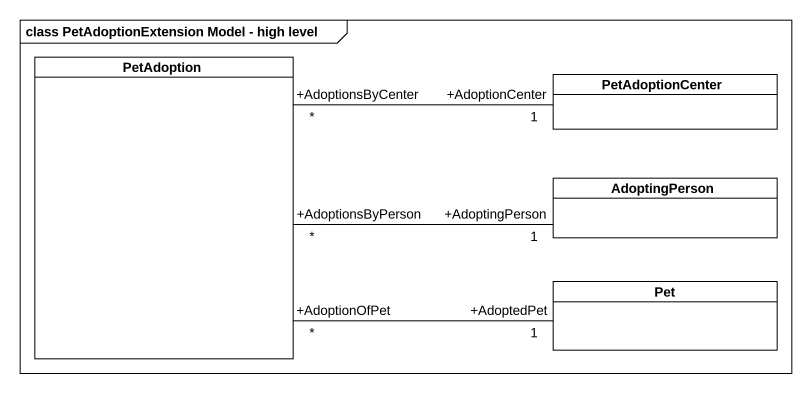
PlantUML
@startuml
mainframe class PetAdoptionExtension Model - high level
hide circle
hide empty members
class PetAdoption
class PetAdoptionCenter
class AdoptingPerson
class Pet
PetAdoption "+AdoptionsByCenter\n*" -right- "+AdoptionCenter\n1" PetAdoptionCenter
PetAdoption "+AdoptionsByPerson\n*" -right- "+AdoptingPerson\n1" AdoptingPerson
PetAdoption "+AdoptionOfPet\n*" -right- "+AdoptedPet\n1" Pet
@enduml
